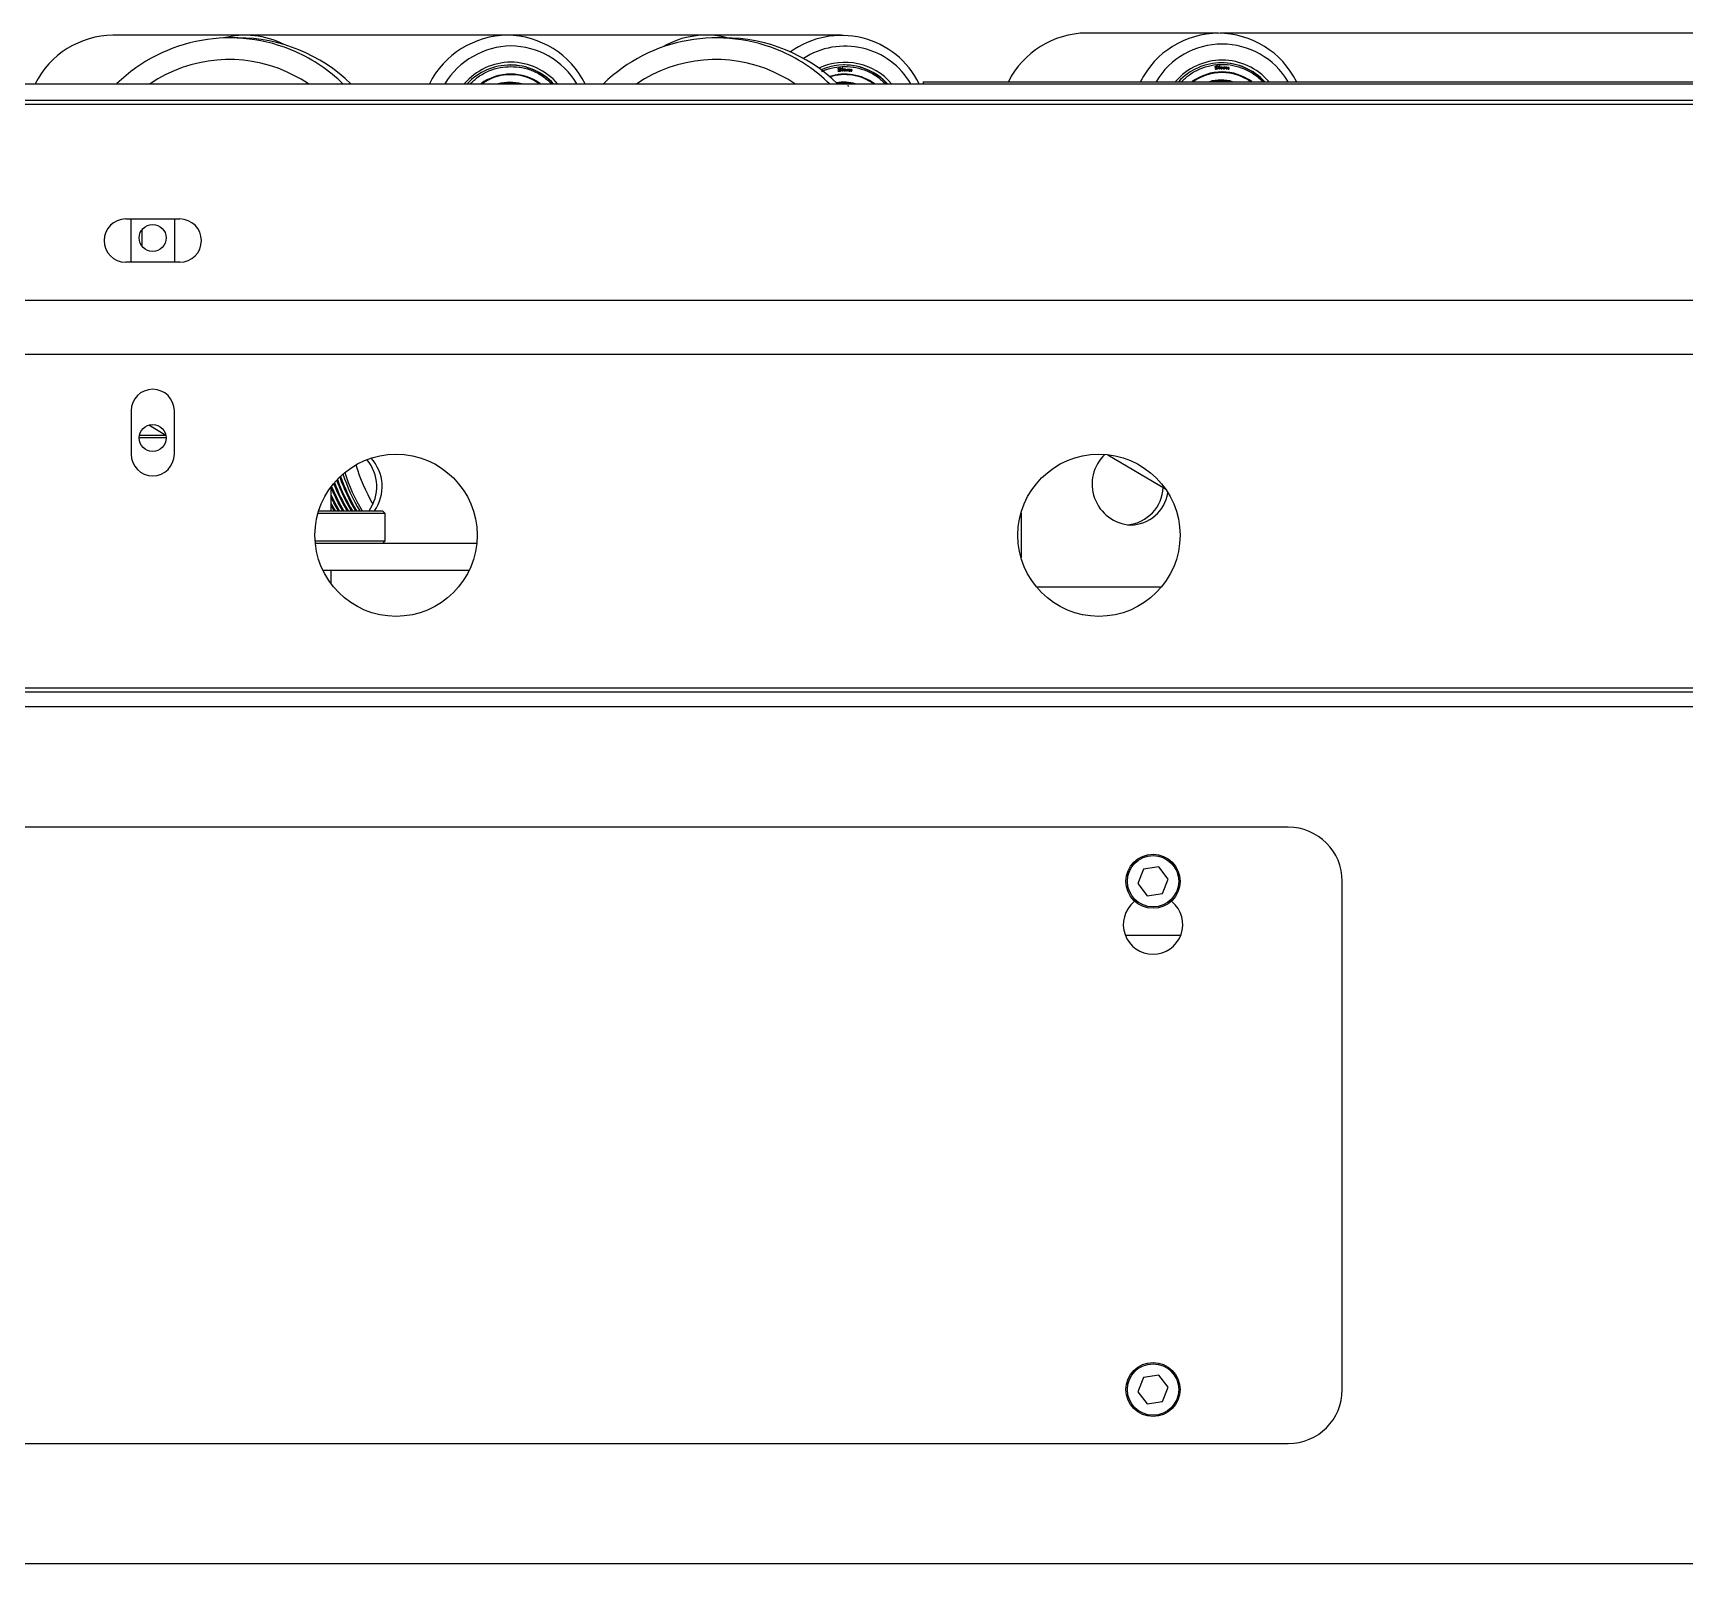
# Model space of a CAD drawing. Header units: millimetres. Extents: x 845401 to 948039, y 511594 to 550263.
# Drawn here: x 916090.2 to 916395.7, y 517977.2 to 518260.3 of the extents above; entities that cross this region are included whole.
import ezdxf

# ---------------------------------------------------------------- set-up
doc = ezdxf.new("R2010")
doc.units = ezdxf.units.MM

# ---------------------------------------------------------------- blocks, each defined once
blk = doc.blocks.new('A$C2ACC7D0F')
at = {"color": 7, "linetype": 'Continuous', "lineweight": 25}
for p, q in [((324.61, 599), (300.15, 599)), ((325.17, 599), (324.89, 599)), ((373.08, 599), (325.17, 599)), ((409.83, 599), (373.08, 599)), ((410.39, 599), (410.11, 599)), ((434.85, 599), (410.39, 599)), ((504.61, 599.4), (480.15, 599.4)), ((505.17, 599.4), (504.89, 599.4)), ((658.08, 599.4), (505.17, 599.4)), ((323.24, 598.5), (321.76, 598.5)), ((413.24, 598.5), (411.76, 598.5)), ((373.65, 593.5), (373.58, 593.5)), ((434.19, 592.7), (434.23, 592.71)), ((434.19, 592.71), (434.23, 592.71)), ((434.32, 592.79), (434.25, 592.79)), ((434.61, 592.87), (434.5, 592.86)), ((434.5, 592.86), (434.54, 592.34)), ((434.5, 592.82), (434.55, 592.82)), ((434.55, 592.82), (434.5, 592.82)), ((434.58, 592.39), (434.55, 592.82)), ((434.61, 592.82), (434.55, 592.82)), ((434.55, 592.82), (434.61, 592.82)), ((434.56, 592.82), (434.55, 592.82)), ((434.63, 592.82), (434.56, 592.82)), ((435.07, 592.64), (434.96, 592.71)), ((435.05, 592.85), (434.99, 592.85)), ((435.14, 592.64), (435.02, 592.72)), ((435.12, 592.79), (435.16, 592.8)), ((435.16, 592.8), (435.12, 592.8)), ((435.42, 593.5), (435.35, 593.5)), ((435.64, 592.72), (435.63, 592.53)), ((435.68, 592.72), (435.64, 592.72)), ((435.68, 592.72), (435.64, 592.72)), ((435.68, 592.53), (435.68, 592.72)), ((435.86, 592.71), (435.85, 592.53)), ((435.9, 592.71), (435.86, 592.71)), ((435.9, 592.71), (435.86, 592.71)), ((435.9, 592.53), (435.9, 592.71)), ((435.98, 592.71), (435.96, 592.38)), ((436.02, 592.71), (435.98, 592.71)), ((436.02, 592.71), (435.98, 592.71)), ((436.02, 592.66), (436.02, 592.71)), ((436.11, 592.7), (436.1, 592.7)), ((436.11, 592.66), (436.11, 592.7)), ((503.95, 593.1), (503.99, 593.11)), ((503.95, 593.11), (503.99, 593.11)), ((504.02, 592.83), (503.98, 592.82)), ((504.08, 593.19), (504.01, 593.19)), ((504.04, 592.77), (504.11, 592.77)), ((504.09, 593), (504.07, 593)), ((504.07, 593), (504.07, 592.95)), ((504.11, 592.95), (504.07, 592.95)), ((504.07, 592.95), (504.1, 592.95)), ((504.1, 592.99), (504.12, 593.01)), ((504.17, 592.99), (504.1, 592.99)), ((504.37, 593.27), (504.26, 593.26)), ((504.26, 593.26), (504.3, 592.74)), ((504.26, 593.22), (504.31, 593.22)), ((504.31, 593.22), (504.26, 593.22)), ((504.34, 592.79), (504.29, 592.79)), ((504.3, 592.74), (504.41, 592.75)), ((504.3, 592.75), (504.34, 592.75)), ((504.34, 592.79), (504.31, 593.22)), ((504.37, 593.22), (504.31, 593.22)), ((504.31, 593.22), (504.37, 593.22)), ((504.32, 593.22), (504.31, 593.22)), ((504.39, 593.22), (504.32, 593.22)), ((504.41, 592.8), (504.34, 592.79)), ((504.41, 592.75), (504.34, 592.75)), ((504.74, 592.91), (504.69, 592.9)), ((504.83, 593.04), (504.72, 593.11)), ((504.82, 593.25), (504.75, 593.25)), ((504.76, 593.08), (504.87, 593)), ((504.76, 592.83), (504.83, 592.83)), ((504.9, 593.04), (504.78, 593.12)), ((504.9, 593.04), (504.83, 593.04)), ((504.87, 593.01), (504.83, 593.04)), ((504.88, 593.19), (504.93, 593.2)), ((504.93, 593.2), (504.88, 593.2)), ((505.18, 593.9), (505.11, 593.9)), ((505.19, 593.07), (505.12, 593.07)), ((505.12, 592.84), (505.19, 592.84)), ((505.4, 593.12), (505.39, 592.93)), ((505.44, 593.12), (505.4, 593.12)), ((505.44, 593.12), (505.4, 593.12)), ((505.44, 592.93), (505.44, 593.12)), ((505.46, 592.83), (505.53, 592.83)), ((505.66, 593.11), (505.62, 593.11)), ((505.62, 593.11), (505.62, 592.93)), ((505.66, 593.11), (505.62, 593.11)), ((505.66, 592.93), (505.66, 593.11)), ((505.74, 593.11), (505.72, 592.78)), ((505.72, 592.78), (505.77, 592.78)), ((505.73, 593.01), (505.74, 593.02)), ((505.78, 592.97), (505.73, 592.97)), ((505.78, 593.11), (505.74, 593.11)), ((505.78, 593.11), (505.74, 593.11)), ((505.78, 593.06), (505.74, 593.06)), ((505.74, 593.02), (505.81, 593.02)), ((505.77, 592.78), (505.78, 592.97)), ((505.78, 593.06), (505.78, 593.11)), ((505.78, 592.97), (505.81, 593.02)), ((505.8, 593.06), (505.8, 593.08)), ((505.87, 593.06), (505.8, 593.06)), ((505.87, 593.1), (505.86, 593.1)), ((505.87, 593.06), (505.87, 593.1)), ((506.09, 593.04), (506.02, 593.04)), ((506.02, 592.8), (506.09, 592.8)), ((506.21, 592.82), (506.14, 592.82)), ((506.14, 592.82), (506.14, 592.82)), ((506.17, 593), (506.23, 593)), ((506.21, 592.82), (506.18, 592.85)), ((506.19, 592.98), (506.23, 593)), ((506.34, 592.9), (506.3, 592.9)), ((506.31, 592.94), (506.36, 592.94)), ((506.49, 592.92), (506.31, 592.94)), ((506.34, 592.9), (506.61, 592.87)), ((506.56, 592.92), (506.36, 592.94)), ((506.45, 593), (506.39, 593)), ((506.39, 592.77), (506.45, 592.77)), ((506.56, 592.92), (506.49, 592.92)), ((506.5, 592.77), (506.5, 592.78)), ((506.57, 592.77), (506.5, 592.77)), ((506.54, 592.87), (506.54, 592.92)), ((506.57, 592.77), (506.54, 592.81)), ((0, 590), (1200, 590)), ((373.71, 591.7), (373.71, 591.7)), ((434.06, 590.15), (435.28, 590.25)), ((434.26, 592.43), (434.22, 592.42)), ((434.28, 592.37), (434.35, 592.37)), ((434.33, 592.6), (434.31, 592.6)), ((434.31, 592.6), (434.31, 592.55)), ((434.35, 592.55), (434.31, 592.55)), ((434.31, 592.55), (434.34, 592.55)), ((434.34, 592.59), (434.36, 592.61)), ((434.4, 592.59), (434.34, 592.59)), ((434.58, 592.39), (434.53, 592.39)), ((434.54, 592.34), (434.65, 592.35)), ((434.54, 592.35), (434.58, 592.35)), ((434.65, 592.4), (434.58, 592.39)), ((434.65, 592.35), (434.58, 592.35)), ((434.98, 592.51), (434.93, 592.5)), ((434.99, 592.68), (435.11, 592.6)), ((435, 592.43), (435.07, 592.43)), ((435.14, 592.64), (435.07, 592.64)), ((435.11, 592.61), (435.07, 592.64)), ((435.43, 592.67), (435.36, 592.67)), ((435.36, 592.44), (435.43, 592.44)), ((435.7, 592.43), (435.77, 592.43)), ((435.96, 592.38), (436.01, 592.38)), ((435.97, 592.61), (435.98, 592.62)), ((436.02, 592.57), (435.97, 592.57)), ((436.02, 592.66), (435.98, 592.66)), ((435.98, 592.62), (436.05, 592.62)), ((436.01, 592.38), (436.02, 592.57)), ((436.02, 592.57), (436.05, 592.62)), ((436.04, 592.66), (436.04, 592.68)), ((436.11, 592.66), (436.04, 592.66)), ((436.18, 589.5), (436.13, 589.74)), ((436.33, 592.64), (436.26, 592.64)), ((436.26, 592.4), (436.33, 592.4)), ((436.45, 592.42), (436.38, 592.42)), ((436.38, 592.42), (436.38, 592.42)), ((436.41, 592.6), (436.46, 592.6)), ((436.45, 592.42), (436.42, 592.45)), ((436.43, 592.58), (436.46, 592.6)), ((436.58, 592.5), (436.54, 592.5)), ((436.55, 592.54), (436.6, 592.54)), ((436.73, 592.52), (436.55, 592.54)), ((436.58, 592.5), (436.85, 592.47)), ((436.8, 592.52), (436.6, 592.54)), ((436.69, 592.6), (436.62, 592.6)), ((436.62, 592.37), (436.69, 592.37)), ((436.8, 592.52), (436.73, 592.52)), ((436.74, 592.37), (436.74, 592.38)), ((436.81, 592.37), (436.74, 592.37)), ((436.81, 592.37), (436.77, 592.41)), ((436.78, 592.47), (436.78, 592.52)), ((450, 590.4), (450, 590)), ((450, 590.4), (455.63, 590.4)), ((455.63, 590.4), (750, 590.4)), ((504.74, 590.64), (505.04, 590.65)), ((0, 587), (1200, 587)), ((0, 586.26), (1200, 586.26)), ((302.5, 565), (312.5, 565)), ((303.5, 557), (303.5, 565)), ((305.51, 563.02), (305.51, 559.98)), ((311.5, 565), (311.5, 557)), ((312.5, 557), (302.5, 557)), ((0, 550), (1200, 550)), ((0, 540), (1200, 540)), ((303.5, 529.5), (303.5, 521.5)), ((311.5, 521.5), (311.5, 529.5)), ((306.8, 526.9), (309.94, 525.04)), ((310, 524.5), (305, 524.5)), ((305.05, 525), (309.95, 525)), ((484.16, 521.41), (494.8, 515.08)), ((340.5, 511), (340.5, 515.5)), ((350.5, 510.5), (338.04, 510.5)), ((338.19, 511), (350, 511)), ((341.28, 511), (340.5, 512.4)), ((341.07, 511), (340.5, 512.02)), ((341.07, 511), (340.5, 512.02)), ((350.5, 510.5), (350, 511)), ((350.5, 505.5), (350.5, 510.5)), ((468.09, 510.67), (468.09, 502.33)), ((337.53, 505.5), (350.5, 505.5)), ((367.42, 505), (337.57, 505)), ((350, 505), (350.5, 505.5)), ((366.02, 500), (338.98, 500)), ((340.5, 497.5), (340.5, 500)), ((494.03, 496.9), (470.97, 496.9)), ((1192.5, 478.24), (7.5, 478.24)), ((1192.5, 477.5), (7.5, 477.5)), ((1189.76, 474.76), (10.24, 474.76)), ((517.5, 452.5), (67.5, 452.5)), ((490.73, 444.74), (489.67, 442.09)), ((493.56, 445.16), (490.73, 444.74)), ((495.33, 442.91), (493.56, 445.16)), ((489.67, 442.09), (491.44, 439.84)), ((491.44, 439.84), (494.27, 440.26)), ((494.27, 440.26), (495.33, 442.91)), ((527.5, 348.5), (527.5, 442.5)), ((489, 438.93), (489, 438.74)), ((496, 438.74), (496, 438.93)), ((497.62, 432.5), (487.38, 432.5)), ((490.73, 350.74), (489.67, 348.09)), ((493.56, 351.16), (490.73, 350.74)), ((495.33, 348.91), (493.56, 351.16)), ((494.27, 346.26), (495.33, 348.91)), ((489.67, 348.09), (491.44, 345.84)), ((491.44, 345.84), (494.27, 346.26)), ((67.5, 338.5), (517.5, 338.5)), ((1189.76, 316.24), (10.24, 316.24))]:
    blk.add_line(p, q, dxfattribs=at)
at = {"color": 8, "linetype": 'Continuous', "lineweight": 25}
for p, q in [((434.96, 592.72), (435.02, 592.72)), ((504.07, 592.95), (504.1, 592.95)), ((504.72, 593.12), (504.78, 593.12)), ((505.44, 592.93), (505.39, 592.93)), ((505.66, 592.93), (505.62, 592.93)), ((434.31, 592.55), (434.34, 592.55)), ((435.68, 592.53), (435.63, 592.53)), ((435.9, 592.53), (435.85, 592.53))]:
    blk.add_line(p, q, dxfattribs=at)
at = {"color": 7, "linetype": 'Continuous', "lineweight": 25}
for points in [[(434.4, 592.59), (434.44, 592.63), (434.45, 592.68), (434.45, 592.74), (434.42, 592.79), (434.38, 592.82), (434.33, 592.84), (434.28, 592.83), (434.23, 592.8), (434.2, 592.76), (434.19, 592.7)], [(434.25, 592.79), (434.23, 592.79), (434.21, 592.78)], [(434.23, 592.71), (434.24, 592.74), (434.27, 592.77), (434.3, 592.79), (434.34, 592.79), (434.37, 592.77), (434.39, 592.75), (434.41, 592.71), (434.41, 592.67), (434.39, 592.64), (434.36, 592.61), (434.33, 592.6)], [(435.16, 592.8), (435.15, 592.84), (435.12, 592.88), (435.08, 592.89), (435.04, 592.9), (434.99, 592.88), (434.96, 592.85), (434.95, 592.8), (434.95, 592.76), (434.96, 592.71), (434.99, 592.68)], [(434.99, 592.85), (434.98, 592.85), (434.96, 592.85)], [(435.02, 592.72), (435, 592.74), (434.99, 592.77), (434.99, 592.79), (435, 592.82), (435.02, 592.84), (435.04, 592.85), (435.07, 592.85), (435.09, 592.84), (435.11, 592.82), (435.12, 592.79)], [(435.08, 592.85), (435.05, 592.88), (435.02, 592.89)], [(435.58, 592.55), (435.57, 592.62), (435.54, 592.67), (435.49, 592.71), (435.43, 592.72), (435.37, 592.71), (435.32, 592.67), (435.28, 592.62), (435.27, 592.55), (435.28, 592.49), (435.32, 592.44), (435.37, 592.4), (435.43, 592.39), (435.49, 592.4), (435.54, 592.44), (435.57, 592.49), (435.58, 592.55)], [(504.17, 592.99), (504.2, 593.03), (504.21, 593.08), (504.21, 593.14), (504.18, 593.19), (504.14, 593.22), (504.09, 593.24), (504.04, 593.23), (503.99, 593.2), (503.96, 593.16), (503.95, 593.1)], [(504.01, 593.19), (503.99, 593.19), (503.98, 593.18)], [(503.98, 592.82), (504, 592.77), (504.04, 592.74), (504.09, 592.72), (504.14, 592.73), (504.19, 592.75), (504.22, 592.8), (504.24, 592.85), (504.23, 592.9), (504.21, 592.95), (504.17, 592.99)], [(503.99, 593.11), (504, 593.14), (504.03, 593.17), (504.06, 593.19), (504.1, 593.19), (504.13, 593.17), (504.16, 593.15), (504.17, 593.11), (504.17, 593.07), (504.15, 593.04), (504.12, 593.01), (504.09, 593)], [(504, 592.78), (504, 592.77), (504.04, 592.77)], [(504.1, 592.95), (504.13, 592.95), (504.16, 592.93), (504.19, 592.9), (504.19, 592.87), (504.19, 592.83), (504.17, 592.8), (504.14, 592.77), (504.11, 592.77), (504.07, 592.77), (504.04, 592.79), (504.02, 592.83)], [(504.14, 592.95), (504.14, 592.95), (504.1, 592.99)], [(504.34, 592.75), (504.43, 592.78), (504.5, 592.83)], [(504.69, 592.9), (504.71, 592.85), (504.75, 592.81), (504.8, 592.78), (504.85, 592.78), (504.9, 592.8), (504.94, 592.84), (504.96, 592.89), (504.96, 592.95), (504.94, 593), (504.9, 593.04)], [(504.93, 593.2), (504.91, 593.24), (504.88, 593.28), (504.84, 593.29), (504.8, 593.3), (504.76, 593.28), (504.72, 593.25), (504.71, 593.2), (504.71, 593.16), (504.72, 593.11), (504.76, 593.08)], [(504.75, 593.25), (504.74, 593.25), (504.72, 593.25)], [(504.72, 592.84), (504.74, 592.83), (504.76, 592.83)], [(504.87, 593), (504.9, 592.97), (504.91, 592.94), (504.91, 592.9), (504.9, 592.87), (504.87, 592.84), (504.84, 592.83), (504.81, 592.83), (504.77, 592.84), (504.75, 592.87), (504.74, 592.91)], [(504.78, 593.12), (504.76, 593.14), (504.75, 593.17), (504.75, 593.19), (504.76, 593.22), (504.78, 593.24), (504.8, 593.25), (504.83, 593.25), (504.85, 593.24), (504.87, 593.22), (504.88, 593.19)], [(504.84, 593.25), (504.81, 593.28), (504.78, 593.29)], [(504.79, 592.78), (504.83, 592.8), (504.87, 592.84)], [(505.34, 592.95), (505.33, 593.02), (505.3, 593.07), (505.25, 593.11), (505.19, 593.12), (505.13, 593.11), (505.08, 593.07), (505.04, 593.02), (505.03, 592.95), (505.04, 592.89), (505.08, 592.84), (505.13, 592.8), (505.19, 592.79), (505.25, 592.8), (505.3, 592.84), (505.33, 592.89), (505.34, 592.95)], [(505.07, 593.06), (505.08, 593.06), (505.12, 593.07)], [(505.12, 592.84), (505.08, 592.85), (505.07, 592.85)], [(505.3, 592.95), (505.29, 592.91), (505.27, 592.87), (505.23, 592.85), (505.19, 592.84), (505.15, 592.85), (505.11, 592.87), (505.09, 592.91), (505.08, 592.95), (505.09, 593), (505.11, 593.04), (505.15, 593.06), (505.19, 593.07), (505.23, 593.06), (505.27, 593.04), (505.29, 593), (505.3, 592.95)], [(506.23, 593), (506.18, 593.05), (506.12, 593.08), (506.06, 593.08), (506, 593.05), (505.96, 593), (505.94, 592.93), (505.95, 592.87), (505.98, 592.81), (506.03, 592.77), (506.1, 592.76), (506.16, 592.77), (506.21, 592.82)], [(506.02, 593.04), (506, 593.03), (505.97, 593.02)], [(505.97, 592.82), (505.98, 592.81), (506.02, 592.8)], [(506.18, 592.85), (506.14, 592.82), (506.1, 592.8), (506.05, 592.81), (506.01, 592.84), (505.99, 592.88), (505.98, 592.93), (506, 592.98), (506.03, 593.01), (506.07, 593.03), (506.11, 593.04), (506.16, 593.02), (506.19, 592.98)], [(506.15, 593.02), (506.11, 593.05), (506.06, 593.08)], [(506.06, 592.76), (506.09, 592.77), (506.14, 592.82)], [(506.61, 592.87), (506.6, 592.93), (506.57, 592.99), (506.52, 593.03), (506.46, 593.05), (506.4, 593.04), (506.35, 593), (506.31, 592.95), (506.3, 592.89), (506.31, 592.82), (506.34, 592.77), (506.4, 592.73), (506.46, 592.72), (506.52, 592.74), (506.57, 592.77)], [(506.42, 592.72), (506.45, 592.74), (506.5, 592.77)], [(336.28, 590), (334.93, 590.86), (332.24, 592.25)], [(426.28, 590), (424.93, 590.86), (422.24, 592.25)], [(434.22, 592.42), (434.24, 592.37), (434.28, 592.34), (434.33, 592.32), (434.38, 592.33), (434.43, 592.35), (434.46, 592.4), (434.48, 592.45), (434.47, 592.5), (434.45, 592.55), (434.4, 592.59)], [(434.24, 592.38), (434.24, 592.37), (434.28, 592.37)], [(434.34, 592.55), (434.37, 592.55), (434.4, 592.53), (434.42, 592.5), (434.43, 592.47), (434.43, 592.43), (434.41, 592.4), (434.38, 592.37), (434.35, 592.37), (434.31, 592.37), (434.28, 592.39), (434.26, 592.43)], [(434.38, 592.55), (434.38, 592.55), (434.34, 592.59)], [(434.58, 592.35), (434.67, 592.38), (434.74, 592.43)], [(434.93, 592.5), (434.95, 592.45), (434.99, 592.41), (435.04, 592.38), (435.09, 592.38), (435.14, 592.4), (435.18, 592.44), (435.2, 592.49), (435.2, 592.55), (435.18, 592.6), (435.14, 592.64)], [(434.96, 592.44), (434.98, 592.43), (435, 592.43)], [(435.11, 592.6), (435.14, 592.57), (435.15, 592.54), (435.15, 592.5), (435.14, 592.47), (435.11, 592.44), (435.08, 592.43), (435.05, 592.43), (435.01, 592.44), (434.99, 592.47), (434.98, 592.51)], [(435.03, 592.38), (435.07, 592.4), (435.11, 592.44)], [(435.3, 592.66), (435.32, 592.66), (435.36, 592.67)], [(435.36, 592.44), (435.32, 592.45), (435.3, 592.45)], [(435.54, 592.55), (435.53, 592.51), (435.5, 592.47), (435.47, 592.45), (435.43, 592.44), (435.38, 592.45), (435.35, 592.47), (435.32, 592.51), (435.32, 592.55), (435.32, 592.6), (435.35, 592.64), (435.38, 592.66), (435.43, 592.67), (435.47, 592.66), (435.5, 592.64), (435.53, 592.6), (435.54, 592.55)], [(436.46, 592.6), (436.42, 592.65), (436.36, 592.68), (436.3, 592.68), (436.24, 592.65), (436.2, 592.6), (436.18, 592.53), (436.19, 592.47), (436.22, 592.41), (436.27, 592.37), (436.34, 592.36), (436.4, 592.37), (436.45, 592.42)], [(436.26, 592.64), (436.24, 592.63), (436.21, 592.62)], [(436.21, 592.42), (436.22, 592.41), (436.26, 592.4)], [(436.42, 592.45), (436.38, 592.42), (436.34, 592.4), (436.29, 592.41), (436.25, 592.44), (436.23, 592.48), (436.22, 592.53), (436.23, 592.58), (436.26, 592.61), (436.31, 592.63), (436.35, 592.64), (436.39, 592.62), (436.43, 592.58)], [(436.39, 592.62), (436.35, 592.65), (436.3, 592.68)], [(436.3, 592.36), (436.33, 592.37), (436.38, 592.42)], [(436.85, 592.47), (436.84, 592.53), (436.81, 592.59), (436.76, 592.63), (436.7, 592.65), (436.64, 592.64), (436.59, 592.6), (436.55, 592.55), (436.54, 592.49), (436.55, 592.42), (436.58, 592.37), (436.64, 592.33), (436.7, 592.32), (436.76, 592.34), (436.81, 592.37)], [(436.66, 592.32), (436.69, 592.34), (436.74, 592.37)], [(438.1, 591.4), (438, 591.43), (436.96, 591.68)], [(507.86, 591.8), (507.76, 591.83), (506.72, 592.08)], [(342.64, 511), (341.8, 512.51), (340.44, 515.42)], [(342.64, 511), (341.8, 512.51), (340.44, 515.42)], [(342.07, 511), (341.19, 512.58), (340.5, 513.97)], [(341.86, 511), (341.02, 512.51), (340.5, 513.55)], [(341.86, 511), (341.02, 512.51), (340.5, 513.54)], [(342.85, 511), (341.97, 512.58), (340.57, 515.59)]]:
    blk.add_lwpolyline(points, dxfattribs=at)
at = {"color": 8, "linetype": 'Continuous', "lineweight": 25}
for points in [[(373.55, 590.3), (371.88, 590.12), (371.4, 590)], [(375.69, 590), (375.22, 590.12), (373.55, 590.3)]]:
    blk.add_lwpolyline(points, dxfattribs=at)
at = {"color": 7, "linetype": 'Continuous', "lineweight": 25}
for centre, radius in [((307.5, 561.5), 2.5), ((307.5, 524.5), 2.5), ((352.5, 506.5), 15), ((482.5, 506.5), 15), ((492.5, 442.5), 5), ((492.5, 442.5), 4.75), ((492.5, 348.5), 5), ((492.5, 348.5), 4.75)]:
    blk.add_circle(centre, radius, dxfattribs=at)
for centre, radius, start, end in [((300.38, 582.6), 16.4, 90.7813, 153.1826), ((324.61, 583.34), 15.66, 62.7177, 104.796), ((373.3, 582.6), 16.4, 90.7813, 153.1826), ((372.86, 582.6), 16.4, 26.8174, 89.2187), ((409.83, 583.32), 15.68, 75.4779, 120.6239), ((434.88, 582.93), 16.02, 26.1993, 125.9842), ((480.38, 583), 16.4, 90.7813, 153.1826), ((504.61, 583.26), 16.09, 26.3687, 153.6313), ((321.76, 568.52), 29.98, 65.9838, 134.1097), ((323.23, 568.51), 29.99, 45.7698, 89.9985), ((321.76, 568.51), 29.99, 45.7712, 65.9827), ((373.95, 582.5), 14.5, 90.7758, 148.8654), ((373.61, 582.6), 14.4, 30.9176, 89.4411), ((411.76, 568.52), 29.98, 65.9838, 134.2316), ((413.23, 568.51), 29.99, 45.7698, 89.9985), ((411.76, 568.51), 29.99, 45.7712, 65.9827), ((435.54, 582.83), 14.14, 30.462, 122.9566), ((505.28, 583.14), 14.21, 30.7281, 149.2719), ((321.67, 568.51), 25.99, 65.9833, 124.2252), ((373.82, 582.52), 11.48, 90.3574, 139.35), ((373.65, 582.59), 10.89, 42.8742, 137.1258), ((373.52, 582.5), 11, 42.9865, 89.6549), ((373.67, 582.5), 11.5, 40.7114, 89.5813), ((411.67, 568.51), 25.99, 65.9833, 124.2252), ((435.53, 582.66), 11.32, 40.3812, 115.318), ((435.43, 582.64), 10.85, 42.7105, 113.4631), ((434.25, 592.7), 0.133, 35.3473, 74.081), ((434.56, 592.63), 0.241, 40.1671, 81.7979), ((434.62, 592.61), 0.26, 276.935, 91.514), ((434.62, 592.61), 0.213, 276.935, 91.514), ((435.28, 582.5), 11, 42.9865, 89.6549), ((435.36, 592.56), 0.154, 36.2789, 76.3833), ((436.11, 592.59), 0.109, 87.4085, 142.5547), ((505.28, 583.02), 11.36, 40.5233, 139.4767), ((505.18, 582.99), 10.89, 42.8742, 137.1258), ((504.01, 593.1), 0.133, 35.361, 74.0811), ((504.04, 592.85), 0.132, 285.7403, 324.826), ((504.32, 593.03), 0.241, 40.1639, 81.7979), ((504.38, 593.01), 0.26, 276.935, 91.514), ((504.38, 593.01), 0.213, 276.935, 91.514), ((505.04, 582.9), 11, 42.9865, 89.6549), ((505.12, 592.96), 0.154, 36.2783, 76.3833), ((505.12, 592.94), 0.154, 283.6167, 323.7217), ((505.53, 592.92), 0.134, 175.8055, 1.2872), ((505.46, 592.92), 0.0849, 241.5097, 269.9188), ((505.53, 592.92), 0.0891, 175.8055, 1.2872), ((505.46, 592.92), 0.133, 285.7086, 325.5759), ((505.8, 592.99), 0.0659, 90.5944, 150.1967), ((505.87, 592.99), 0.109, 87.4085, 142.5547), ((505.87, 592.99), 0.0658, 87.6083, 150.2269), ((506.39, 592.9), 0.106, 90.1338, 121.2302), ((506.39, 592.87), 0.105, 238.7423, 269.8942), ((506.45, 592.88), 0.11, 170.3457, 319.1219), ((506.45, 592.89), 0.108, 14.194, 152.0695), ((506.38, 592.89), 0.155, 36.3715, 76.2942), ((373.71, 582.53), 9.26, 54.6155, 126.271), ((373.75, 582.53), 9.27, 54.0897, 126.2677), ((373.71, 582.52), 9.17, 54.6184, 125.3816), ((435.48, 582.54), 9.25, 53.6902, 107.7537), ((435.52, 582.54), 9.25, 53.6903, 107.924), ((435.48, 582.53), 9.17, 54.5864, 107.3289), ((434.28, 592.45), 0.132, 285.7403, 324.8305), ((435.36, 592.54), 0.154, 283.6167, 323.7211), ((435.77, 592.52), 0.134, 175.8055, 1.2872), ((435.7, 592.52), 0.0849, 241.5067, 269.9188), ((435.77, 592.52), 0.0891, 175.8055, 1.2872), ((435.7, 592.52), 0.133, 285.7086, 325.5759), ((436.04, 592.59), 0.0659, 90.5944, 150.1967), ((436.11, 592.59), 0.0658, 87.6083, 150.2269), ((436.62, 592.5), 0.106, 90.1338, 121.2262), ((436.62, 592.47), 0.105, 238.7443, 269.8942), ((436.69, 592.48), 0.11, 170.3457, 319.1219), ((436.69, 592.49), 0.108, 14.194, 152.0695), ((436.62, 592.49), 0.155, 36.3682, 76.2942), ((505.24, 582.93), 9.27, 53.7433, 126.2567), ((505.28, 582.93), 9.27, 53.7433, 126.2567), ((505.24, 582.92), 9.17, 54.6117, 125.3883), ((302.5, 561), 4, 90, 270), ((312.5, 561), 4, 270, 90), ((307.5, 529.5), 4, 0, 180), ((307.5, 521.5), 4, 180, 0), ((377.09, 529.24), 33.48, 196.8745, 210.4468), ((341.1, 515.5), 7.83, 324.9389, 39.7253), ((342.1, 515.5), 7.83, 324.9426, 42.3971), ((488.79, 515.95), 7.56, 133.2535, 266.6722), ((375.18, 529.15), 35.9, 200.2863, 210.3754), ((375.18, 529.15), 35.9, 200.2869, 210.3754), ((375.24, 529.16), 35.77, 200.1136, 210.5052), ((375.99, 529.17), 35.93, 199.3012, 210.3732), ((375.99, 529.17), 35.93, 199.3018, 210.3732), ((376.04, 529.17), 35.8, 199.1432, 210.503), ((376.8, 529.18), 35.96, 198.3877, 210.3713), ((377.24, 529.19), 35.97, 197.9168, 210.3703), ((374.37, 529.14), 35.87, 201.3443, 210.3778), ((374.37, 529.14), 35.87, 201.345, 210.3778), ((374.42, 529.14), 35.74, 201.1565, 210.5075), ((487.11, 515.67), 7.28, 275.7701, 357.3214), ((488.19, 515.57), 7.18, 271.2481, 350.3554), ((517.5, 442.5), 10, 0, 90), ((492.5, 434.5), 5.5, 129.5212, 50.4788), ((517.5, 348.5), 10, 270, 0)]:
    blk.add_arc(centre, radius, start, end, dxfattribs=at)
at = {"color": 8, "linetype": 'Continuous', "lineweight": 25}
for centre, radius, start, end in [((373.56, 582.47), 7.77, 75.8542, 104.1458), ((373.67, 582.46), 7.68, 79.1329, 100.8671), ((435.32, 582.47), 7.83, 74.0901, 99.9488), ((435.44, 582.46), 7.68, 79.1338, 100.8662), ((435.33, 582.47), 7.77, 75.8504, 99.6879), ((505.08, 582.86), 7.84, 74.1017, 105.8983), ((505.09, 582.86), 7.77, 75.8553, 104.1447), ((505.2, 582.86), 7.68, 79.1338, 100.8662)]:
    blk.add_arc(centre, radius, start, end, dxfattribs=at)
for points, knots in [([(366.22, 590), (366.7, 590.45), (367.74, 591.43), (369.64, 592.43), (371.69, 593.09), (373.08, 593.16), (373.75, 593.2)], [0, 0, 0, 0, 0.232624, 0.500384, 0.757456, 1, 1, 1, 1]), ([(373.75, 593.2), (374.42, 593.16), (375.81, 593.09), (377.86, 592.43), (379.75, 591.43), (380.8, 590.45), (381.28, 590)], [0, 0, 0, 0, 0.242544, 0.499616, 0.767376, 1, 1, 1, 1]), ([(431.25, 592.27), (431.32, 592.3), (432.02, 592.7), (433.47, 593.04), (435.51, 593.27), (437.58, 593.07), (439.62, 592.43), (441.52, 591.43), (442.56, 590.45), (443.05, 590)], [0, 0, 0, 0, 0.018355, 0.186633, 0.345402, 0.504171, 0.67245, 0.847725, 1, 1, 1, 1]), ([(497.75, 590.4), (498.23, 590.85), (499.27, 591.83), (501.17, 592.83), (503.22, 593.47), (505.28, 593.67), (507.34, 593.47), (509.38, 592.83), (511.28, 591.83), (512.33, 590.85), (512.81, 590.4)], [0, 0, 0, 0, 0.116312, 0.250192, 0.378728, 0.5, 0.621272, 0.749808, 0.883688, 1, 1, 1, 1]), ([(373.71, 591.8), (374.31, 591.77), (375.47, 591.72), (376.58, 591.32), (377.12, 591.13)], [0, 0, 0, 0, 0.5099296, 1, 1, 1, 1]), ([(433.67, 591.61), (433.68, 591.62), (434.27, 591.8), (435.48, 591.82), (437.01, 591.74), (437.9, 591.44), (438.23, 591.33)], [0, 0, 0, 0, 0.0105428, 0.3945318, 0.7785207, 1, 1, 1, 1]), ([(503.43, 592.01), (503.44, 592.02), (504.03, 592.2), (505.25, 592.22), (506.78, 592.14), (507.67, 591.84), (507.99, 591.73)], [0, 0, 0, 0, 0.010543, 0.394532, 0.778521, 1, 1, 1, 1])]:
    blk.add_open_spline(points, degree=3, knots=knots, dxfattribs=at)
at = {"color": 7, "linetype": 'Continuous', "lineweight": 25}
for points, knots in [([(373.68, 591.8), (373.08, 591.77), (371.86, 591.7), (370.07, 591.1), (368.82, 590.52), (368.27, 590.04), (368.23, 590)], [0, 0, 0, 0, 0.3061968, 0.6307346, 0.9687648, 1, 1, 1, 1]), ([(368.26, 590), (368.31, 590.04), (368.86, 590.52), (370.11, 591.1), (371.9, 591.7), (373.12, 591.77), (373.71, 591.8)], [0, 0, 0, 0, 0.031235, 0.369265, 0.693803, 1, 1, 1, 1])]:
    blk.add_open_spline(points, degree=3, knots=knots, dxfattribs=at)

msp = doc.modelspace()

# ---------------------------------------------------------------- block references
at = {"color": 6}
msp.add_blockref('A$C2ACC7D0F', (915804.86, 517660.93, -0.13), dxfattribs=at)

doc.saveas('drawing.dxf')
